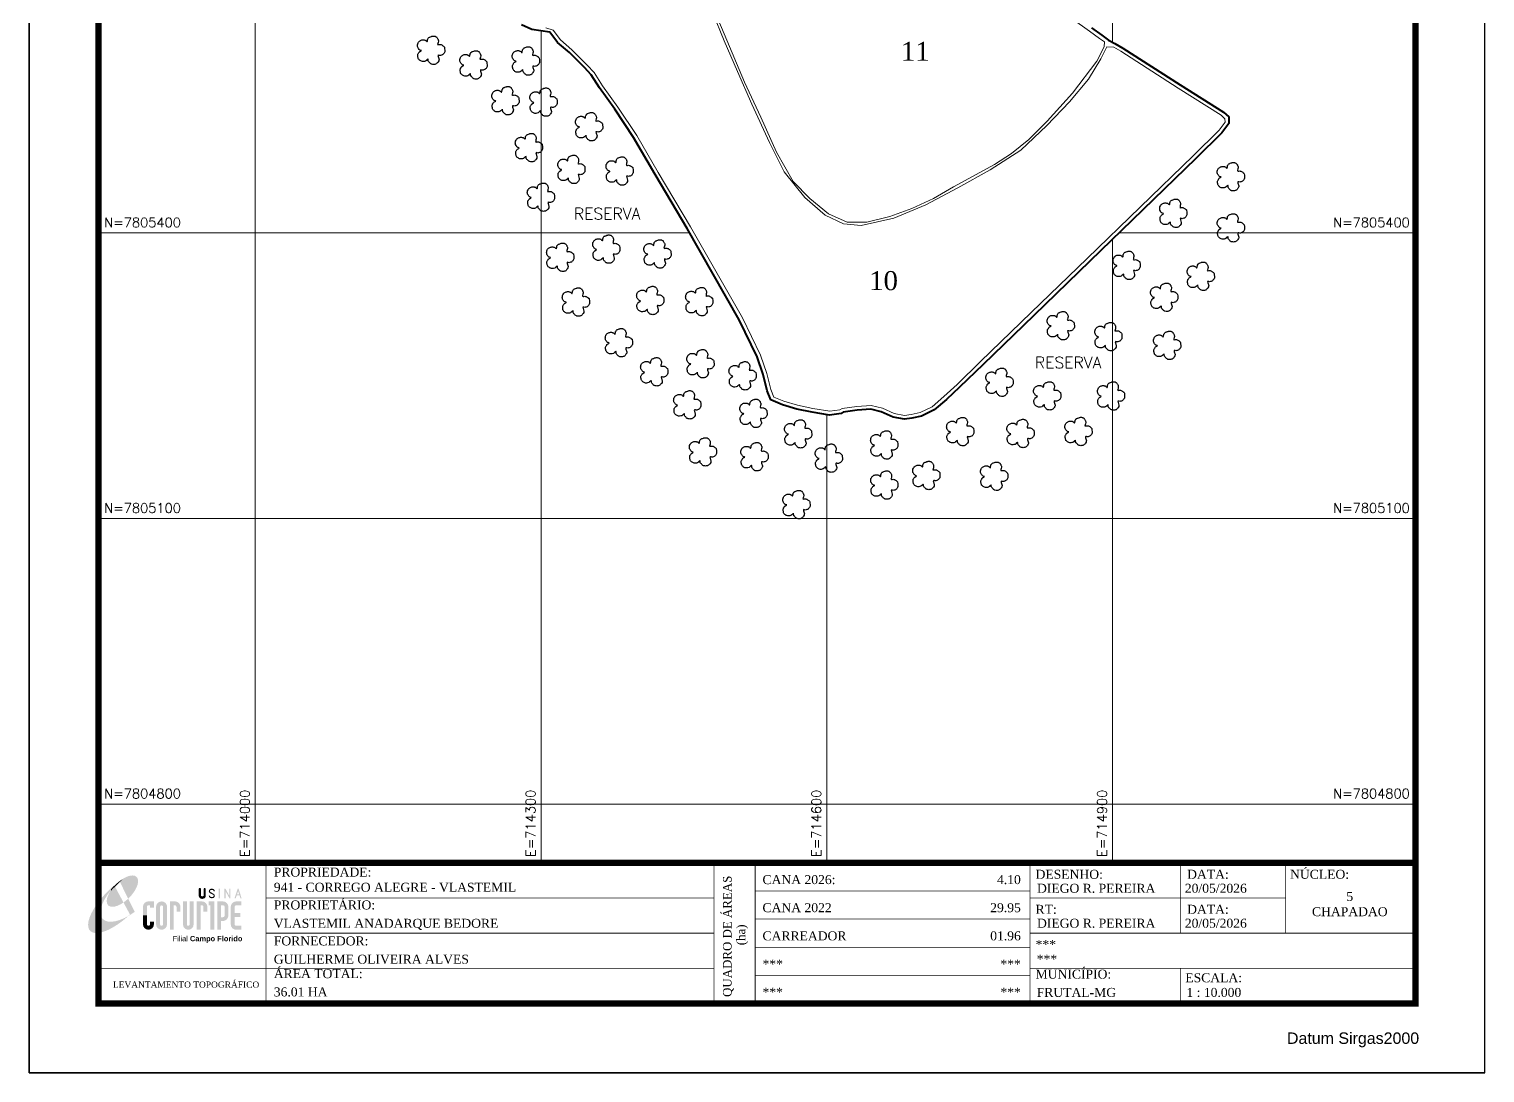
# Model space of a CAD drawing. Extents: x 713762 to 715291, y 7804518 to 7806679.
# Drawn here: x 713762 to 715291, y 7804518 to 7805614 of the extents above; entities that cross this region are included whole.
import ezdxf
from ezdxf.enums import TextEntityAlignment as Align

# ---------------------------------------------------------------- set-up
doc = ezdxf.new("R2010")
doc.units = 0
doc.header["$MEASUREMENT"] = 0
doc.linetypes.add('CONTINUO', pattern=[0])
doc.linetypes.add('LIN0', pattern=[0])
doc.layers.add('0114000941', color=1, linetype='Continuous', lineweight=40)
doc.layers.add('MALHA', color=8, linetype='Continuous', lineweight=13)
for name, color, linetype in [('0114000941010', 5, 'Continuous'), ('0114000941011', 5, 'Continuous'), ('FOLHA', 5, 'Continuous'), ('MARGEM', 7, 'CONTINUO'), ('NUMERAÇÕES', 7, 'Continuous'), ('RESERVA', 3, 'Continuous'), ('texto', 7, 'Continuous'), ('TG', 7, 'LIN0')]:
    doc.layers.add(name, color=color, linetype=linetype)
doc.layers.add('NUMERAÇÕES DOS TALHÕES', color=7, linetype='Continuous', true_color=0xffffff)
doc.styles.add('AGROCAD', font='romans.shx')
doc.styles.add('AREAS', font='times.ttf')
doc.styles.add('ARIAL', font='arial.ttf')
doc.styles.add('marcelo', font='arial.ttf')
doc.styles.add('ROMANS', font='romans', dxfattribs={"height": 0.2})

# ---------------------------------------------------------------- blocks, each defined once
blk = doc.blocks.new('mato')
at = {"layer": 'RESERVA', "color": 94, "linetype": 'CONTINUO'}
blk.add_lwpolyline([(734601.6, 7824194.7), (734600.8, 7824194.1), (734600, 7824193.3), (734599.1, 7824192.6), (734598, 7824192.3), (734596.9, 7824192.2), (734595.8, 7824192.2), (734594.9, 7824192.4), (734594.2, 7824192.7), (734593.5, 7824193.1), (734592.9, 7824193.6), (734592.3, 7824194.1), (734591.8, 7824194.7), (734591.5, 7824195.3), (734591.3, 7824195.9), (734591.2, 7824196.6), (734591, 7824197.5), (734591, 7824198.4), (734591, 7824199.3), (734591.2, 7824200), (734591.5, 7824200.5), (734591.9, 7824201), (734592.1, 7824201.5), (734592.4, 7824201.9), (734592.8, 7824202.3), (734594.2, 7824203.2), (734594.7, 7824203.6), (734594.5, 7824203.7), (734593.5, 7824204), (734593.1, 7824204.2), (734592.7, 7824204.5), (734592.3, 7824204.9), (734591.8, 7824205.6), (734591.3, 7824206.3), (734590.9, 7824207.1), (734590.7, 7824208), (734590.6, 7824208.8), (734590.7, 7824209.7), (734590.9, 7824210.7), (734591.3, 7824211.6), (734591.7, 7824212.4), (734592, 7824212.8), (734592.3, 7824213.1), (734592.7, 7824213.4), (734593.3, 7824213.8), (734593.9, 7824214.2), (734594.6, 7824214.5), (734595.3, 7824214.7), (734596, 7824214.8), (734596.6, 7824214.8), (734597.2, 7824214.8), (734597.8, 7824214.7), (734598.2, 7824214.6), (734598.7, 7824214.4), (734599.1, 7824214.3), (734599.5, 7824214), (734600, 7824213.4), (734600.5, 7824213), (734600.9, 7824212.8), (734601.1, 7824213.4), (734601.2, 7824214.2), (734601.3, 7824215.1), (734601.4, 7824215.5), (734601.5, 7824215.8), (734602, 7824216.5), (734602.3, 7824217), (734602.7, 7824217.4), (734603.2, 7824217.6), (734603.7, 7824217.8), (734604.3, 7824218), (734605.3, 7824218.4), (734605.8, 7824218.6), (734606.3, 7824218.7), (734606.9, 7824218.8), (734607.5, 7824218.8), (734608, 7824218.8), (734608.6, 7824218.7), (734609.1, 7824218.6), (734609.5, 7824218.4), (734610, 7824218.1), (734610.4, 7824217.9), (734610.7, 7824217.6), (734611, 7824217.2), (734611.3, 7824216.8), (734611.7, 7824216.3), (734611.9, 7824215.7), (734612.2, 7824215.1), (734612.4, 7824214.6), (734612.5, 7824214), (734612.5, 7824213.3), (734612.2, 7824212.1), (734611.9, 7824210.9), (734611.7, 7824210), (734612.4, 7824209.8), (734613.2, 7824209.9), (734614.1, 7824210), (734614.7, 7824209.9), (734615.4, 7824209.8), (734616, 7824209.5), (734616.6, 7824209.1), (734617.3, 7824208.6), (734617.8, 7824208.1), (734618.2, 7824207.9), (734618.6, 7824207.5), (734618.8, 7824207), (734619, 7824205.5), (734619.1, 7824203.9), (734619.1, 7824202.4), (734618.8, 7824201.5), (734618.4, 7824200.9), (734618, 7824200.3), (734617.5, 7824199.8), (734617, 7824199.3), (734616.5, 7824199), (734615.7, 7824198.7), (734614.9, 7824198.5), (734614.1, 7824198.3), (734613.3, 7824198.6), (734612.6, 7824198.7), (734612.1, 7824198.5), (734612.3, 7824197.3), (734613.2, 7824194.3), (734613.1, 7824193.5), (734613, 7824192.9), (734612.3, 7824191.8), (734611.9, 7824191.2), (734611.4, 7824190.7), (734611, 7824190.3), (734610.6, 7824189.9), (734610.1, 7824189.6), (734609.5, 7824189.4), (734608.8, 7824189.2), (734608.2, 7824189.2), (734607.5, 7824189.1), (734606.8, 7824189.2), (734605.7, 7824189.3), (734605.3, 7824189.5), (734604.8, 7824189.7), (734604.2, 7824190.1), (734603.7, 7824190.7), (734603.2, 7824191.3), (734602.7, 7824191.7), (734602.3, 7824192.2), (734602, 7824192.7), (734601.9, 7824194.3), (734601.7, 7824195)], dxfattribs=at)
blk = doc.blocks.new('A$C78F83FB3')
at = {"layer": 'MARGEM'}
h = blk.add_hatch(color=20, dxfattribs=at)
edge = h.paths.add_edge_path()
edge.add_ellipse((19.49, 23.77), major_axis=(-6.68, -6.67), ratio=0.469426, start_angle=292.73277, end_angle=601.25787)
edge.add_ellipse((22.83, 22.05), major_axis=(12.64, 11.29), ratio=0.457614, start_angle=79.90686, end_angle=107.91393)
edge = h.paths.add_edge_path()
edge.add_ellipse((18.28, 18.7), major_axis=(13.95, 13.59), ratio=0.386848, start_angle=63.96117, end_angle=264.59932)
edge.add_ellipse((22.83, 22.05), major_axis=(12.64, 11.29), ratio=0.457614, start_angle=107.91393, end_angle=245.11815, ccw=False)
edge.add_ellipse((19.49, 23.77), major_axis=(-6.68, -6.67), ratio=0.469426, start_angle=241.25787, end_angle=292.73277, ccw=False)
for color, points in [(20, [(15.46, 26.12), (14.17, 24.81), (14.06, 24.24), (14.39, 23.97), (14.67, 24.54), (19.47, 29.32), (18.48, 28.66), (17.31, 27.78)]), (7, [(58.42, 24.9), (57.9, 24.9), (57.9, 21.73, -0.414214), (57.15, 20.98), (56.84, 20.98, -0.414214), (56.09, 21.73), (56.09, 24.9), (55.57, 24.9), (55.57, 21.73, 0.414214), (56.84, 20.46), (57.15, 20.46, 0.414214), (58.42, 21.73)]), (7, [(61.7, 24.9), (61.23, 24.9, 0.396318), (60.04, 23.78), (60.04, 23.72, 0.151912), (60.39, 22.97), (60.46, 22.92), (62.18, 22), (62.85, 21.83, 0.12407), (62.51, 22.42), (60.75, 23.36, -0.13192), (60.56, 23.77, -0.385578), (61.23, 24.37), (61.7, 24.37, -0.414214), (62.37, 23.7), (62.89, 23.7, 0.414214)]), (7, [(62.37, 23.7), (62.89, 23.7, 0.414214), (61.7, 24.9), (61.23, 24.9, 0.396318), (60.04, 23.78), (60.04, 23.72, 0.151912), (60.39, 22.97), (60.46, 22.92), (62.18, 22), (62.18, 22, -0.131921), (62.37, 21.59, -0.385578), (61.7, 20.98), (61.23, 20.98, -0.414214), (60.56, 21.65), (60.04, 21.65, 0.414214), (61.23, 20.46), (61.7, 20.46, 0.402546), (62.89, 21.61, 0.165292), (62.51, 22.42), (60.75, 23.36, -0.13192), (60.56, 23.77, -0.385578), (61.23, 24.37), (61.7, 24.37, -0.414214)]), (7, [(30.97, 12.46), (29.13, 12.46), (29.13, 8.21, 1), (34.29, 8.21), (34.29, 9.41), (32.45, 9.41), (32.45, 8.21, -1), (30.97, 8.21)])]:
    blk.add_hatch(color=color, dxfattribs=at).paths.add_polyline_path(points)
h = blk.add_hatch(color=7, dxfattribs=at)
h.paths.add_polyline_path([(65.24, 24.9), (64.72, 24.9), (64.72, 20.46), (65.24, 20.46)])
h.paths.add_polyline_path([(67.38, 20.46), (67.9, 20.46), (67.9, 23.74), (69.74, 20.46), (70.23, 20.46), (70.23, 24.9), (69.71, 24.9), (69.71, 21.58), (67.85, 24.9), (67.38, 24.9)])
h.paths.add_polyline_path([(72.17, 20.46), (72.72, 20.46), (73.14, 21.73), (74.49, 21.73), (74.9, 20.46), (75.45, 20.46), (74, 24.9), (73.62, 24.9)])
h.paths.add_polyline_path([(73.81, 23.8), (74.32, 22.25), (73.31, 22.25)], flags=16)
h = blk.add_hatch(color=7, dxfattribs=at)
h.paths.add_polyline_path([(31.71, 18.93, 0.414214), (29.13, 16.35), (29.13, 12.46), (30.97, 12.46), (30.97, 16.35, -0.414214), (31.71, 17.09), (32.45, 17.09), (32.45, 16.02), (34.29, 16.02), (34.29, 18.93)])
h.paths.add_polyline_path([(44.15, 17.09, -0.414214), (44.89, 16.35), (44.89, 14.1), (46.72, 14.1), (46.72, 16.17, 0.433937), (44.15, 18.93), (41.77, 18.93), (41.77, 12.46), (43.61, 12.46), (43.61, 17.09)])
h.paths.add_polyline_path([(43.61, 12.46), (41.77, 12.46), (41.77, 5.62), (43.61, 5.62)])
h.paths.add_polyline_path([(47.92, 12.46), (49.75, 12.46), (49.75, 18.93), (47.92, 18.93)])
h.paths.add_polyline_path([(52.91, 18.93), (51.08, 18.93), (51.08, 12.46), (52.91, 12.46)])
h.paths.add_polyline_path([(51.08, 8.12, -1), (49.75, 8.12), (49.75, 12.46), (47.92, 12.46), (47.92, 8.12, 1), (52.91, 8.12), (52.91, 12.46), (51.08, 12.46)])
h.paths.add_polyline_path([(54.41, 12.46), (56.25, 12.46), (56.25, 17.09), (56.79, 17.09, -0.414214), (57.53, 16.35), (57.53, 14.1), (59.36, 14.1), (59.36, 16.17, 0.433937), (56.79, 18.93), (54.41, 18.93)])
h.paths.add_polyline_path([(56.25, 12.46), (54.41, 12.46), (54.41, 5.62), (56.25, 5.62)])
h.paths.add_polyline_path([(60.73, 12.46), (62.58, 12.46), (62.58, 18.93), (60.02, 18.93), (60.02, 17.08), (60.73, 17.08)])
h.paths.add_polyline_path([(62.58, 12.46), (60.73, 12.46), (60.73, 5.62), (62.58, 5.62)])
h.paths.add_polyline_path([(64.06, 12.46), (65.82, 12.46), (65.82, 17.17), (66.66, 17.17, -0.450417), (67.48, 16.25), (67.48, 12.46), (69.24, 12.46, 0.002307), (69.24, 12.48, 0.005282), (69.23, 12.54, -0.000938), (69.23, 12.53), (69.23, 16.17, 0.433937), (66.66, 18.93), (64.06, 18.93)])
h.paths.add_polyline_path([(64.06, 5.62), (65.82, 5.62), (65.82, 9.77), (66.66, 9.77, 0.426056), (69.24, 12.46), (67.48, 12.46), (67.48, 12.45, -0.450417), (66.66, 11.53), (65.82, 11.53), (65.82, 12.46), (64.06, 12.46)])
h.paths.add_polyline_path([(70.37, 12.46), (74.87, 12.46), (74.87, 13.44), (72.21, 13.44), (72.21, 16.35, -0.414214), (72.95, 17.09), (75.38, 17.09), (75.38, 18.93), (72.95, 18.93, 0.414214), (70.37, 16.35)])
h.paths.add_polyline_path([(72.21, 11.62), (74.87, 11.62), (74.87, 12.46), (70.37, 12.46), (70.37, 8.21, 0.414214), (72.95, 5.62), (75.38, 5.62), (75.38, 7.47), (72.95, 7.47, -0.414214), (72.21, 8.21)])
h = blk.add_hatch(color=7, dxfattribs=at)
h.paths.add_polyline_path([(35.29, 16.35), (35.29, 8.21, 1), (40.46, 8.21, 0.016978), (40.45, 8.38), (40.45, 16.17, 0.433937), (37.88, 18.93), (37.87, 18.93, 0.41391)])
h.paths.add_polyline_path([(38.62, 16.35), (38.62, 8.21, -1), (37.13, 8.21), (37.13, 16.35, -1)], flags=16)
at = {"layer": 'MARGEM', "linetype": 'Continuous'}
blk.add_lwpolyline([(58.42, 24.9), (57.9, 24.9), (57.9, 21.73, -0.414214), (57.15, 20.98), (56.84, 20.98, -0.414214), (56.09, 21.73), (56.09, 24.9), (55.57, 24.9), (55.57, 21.73, 0.414214), (56.84, 20.46), (57.15, 20.46, 0.414214), (58.42, 21.73), (58.42, 24.9)], format="xyb", close=True, dxfattribs=at)
at = {"layer": 'MARGEM', "color": 252, "insert": (43.05, 2.72), "char_height": 2.5, "attachment_point": 1, "style": 'ARIAL'}
blk.add_mtext_dynamic_manual_height_columns('Filial {\\fArial|b1|i0|c0|p34;Campo Florido}', width=33.0271, gutter_width=2.46, heights=[2.95], dxfattribs=at)
blk = doc.blocks.new('d')
at = {"layer": 'MARGEM', "linetype": 'ByBlock', "xscale": 7.64501357423452, "yscale": 7.64501357423452, "zscale": 7.64501357423452}
blk.add_blockref('A$C78F83FB3', (729346.9, 7805661.4), dxfattribs=at)
blk = doc.blocks.new('area_de_talhao')
at = {"layer": 'NUMERAÇÕES', "linetype": 'Continuous', "style": 'AREAS'}
blk.add_attdef('NRO', text='', height=20, dxfattribs=at).set_placement((0, 6.1), align=Align.CENTER)
blk = doc.blocks.new('coordi')
at = {"layer": 'MALHA', "linetype": 'Continuous', "style": 'AGROCAD'}
blk.add_attdef('COORDI', (6, 6), '', height=10, dxfattribs=at)
blk = doc.blocks.new('coordf')
at = {"layer": 'MALHA', "linetype": 'Continuous', "style": 'AGROCAD'}
blk.add_attdef('COORDF', text='', height=10, dxfattribs=at).set_placement((-6, 6), align=Align.RIGHT)

msp = doc.modelspace()

# ---------------------------------------------------------------- linework, layer by layer
at = {"layer": '0114000941'}
msp.add_lwpolyline([(714878, 7805615.3), (714888.6, 7805607.6), (714895.6, 7805602.6), (714902.5, 7805599.1), (714910.9, 7805594.2), (714971, 7805555.5), (715016.5, 7805526.8), (715022, 7805521.9), (715022.1, 7805515), (715014.9, 7805505.3), (714987.3, 7805478.3), (714876.1, 7805370.2), (714817.2, 7805313.4), (714764.1, 7805261.9), (714739.4, 7805237.9), (714725.7, 7805225.1), (714712.7, 7805214.1), (714699.4, 7805207.4), (714689.3, 7805205.3), (714681.6, 7805204.2), (714669.6, 7805206.5), (714657.2, 7805212), (714646.1, 7805214.7), (714631.9, 7805213.9), (714617.3, 7805211.8), (714615, 7805210.4), (714603, 7805208.6), (714584.5, 7805211.6), (714568.4, 7805215), (714553.5, 7805219.4), (714541.3, 7805224.6), (714537.5, 7805234.2), (714533.2, 7805251.2), (714526.8, 7805270), (714508.1, 7805308.8), (714453.5, 7805404.5), (714419.7, 7805461.4), (714397, 7805500.1), (714377.4, 7805529.9), (714361.2, 7805552.4), (714352.7, 7805566.1), (714345.6, 7805573.7), (714329.7, 7805589.5), (714317.4, 7805600.2), (714309.2, 7805610.8), (714290.3, 7805613.8), (714279.6, 7805618.6)], dxfattribs=at)
at = {"layer": '0114000941010', "lineweight": 20}
msp.add_lwpolyline([(714304.9, 7805615.5), (714312.7, 7805612.9), (714320.3, 7805603), (714332.4, 7805592.4), (714348.5, 7805576.4), (714355.9, 7805568.5), (714364.6, 7805554.6), (714380.7, 7805532.2), (714400.4, 7805502.2), (714423.1, 7805463.4), (714457, 7805406.5), (714511.6, 7805310.7), (714530.5, 7805271.5), (714537.1, 7805252.3), (714541.3, 7805235.4), (714544.4, 7805227.6), (714554.8, 7805223.2), (714569.4, 7805218.9), (714585.3, 7805215.6), (714603.1, 7805212.7), (714613.6, 7805214.3), (714616, 7805215.7), (714631.6, 7805217.8), (714646.5, 7805218.7), (714658.5, 7805215.8), (714670.8, 7805210.3), (714681.7, 7805208.3), (714688.6, 7805209.2), (714698.1, 7805211.2), (714710.5, 7805217.4), (714723, 7805228.1), (714736.7, 7805240.8), (714761.3, 7805264.8), (714814.4, 7805316.3), (714873.3, 7805373.1), (714984.5, 7805481.1), (715011.9, 7805508), (715018.1, 7805516.4), (715018, 7805520), (715014.1, 7805523.6), (714968.9, 7805552.1), (714908.8, 7805590.8), (714901.3, 7805595.2), (714894.1, 7805595.4), (714887.6, 7805583), (714874.7, 7805561.5), (714854.8, 7805537.8), (714830.9, 7805512.7), (714803.8, 7805487), (714771.5, 7805466.3), (714737.7, 7805447.5), (714704.1, 7805429.6), (714670.2, 7805415.4), (714636, 7805407.7), (714617.4, 7805409.4), (714598.4, 7805418.6), (714576.9, 7805437.1), (714555.3, 7805464.3), (714539.8, 7805495.1), (714521.2, 7805535.3), (714506.4, 7805569.5), (714492.3, 7805601.8), (714467.7, 7805662.3)], dxfattribs=at)
at = {"layer": '0114000941011', "lineweight": 20}
msp.add_lwpolyline([(714465.5, 7805672.7), (714492.4, 7805609.3), (714513.6, 7805558.4), (714530.8, 7805521.7), (714547.2, 7805485), (714564.8, 7805454.2), (714582.2, 7805436), (714601.7, 7805420.2), (714621.5, 7805411.3), (714642, 7805411.2), (714666, 7805417.1), (714689.4, 7805425.7), (714712.1, 7805436.3), (714732.9, 7805448.4), (714775.9, 7805471.9), (714793.8, 7805483.6), (714812.1, 7805498.1), (714831.3, 7805517.4), (714857.8, 7805546.7), (714883.4, 7805580.5), (714891.3, 7805595.6), (714891.5, 7805600.6), (714886.3, 7805604.3), (714875.7, 7805612), (714839.5, 7805637.9)], dxfattribs=at)
at = {"layer": 'MALHA'}
for points in [[(714900, 7805600.4), (714900, 7805943.2)], [(714000, 7804738.4), (714000, 7805640.6)], [(714300, 7804738.4), (714300, 7805612.2)], [(713835.3, 7805400), (714456.1, 7805400)], [(714900, 7804738.4), (714900, 7805393.4)], [(714906.8, 7805400), (715218.1, 7805400)], [(714600, 7804738.4), (714600, 7805209.1)], [(713835.3, 7805100), (715218.1, 7805100)], [(713835.3, 7804800), (715218.1, 7804800)]]:
    msp.add_lwpolyline(points, dxfattribs=at)
at = {"layer": 'MARGEM', "color": 174, "linetype": 'LIN0', "const_width": 6.61, "flags": 128}
msp.add_lwpolyline([(713835.3, 7804738.4), (715218.1, 7804738.4), (715218.1, 7804590.4), (713835.3, 7804590.4)], close=True, dxfattribs=at)
at = {"layer": 'MARGEM', "color": 174, "linetype": 'LIN0', "const_width": 0.735, "flags": 128}
for points in [[(714011.1, 7804738.4), (714011.1, 7804590.4)], [(714481.6, 7804738.4), (714481.6, 7804592.2)], [(714524.8, 7804738.4), (714524.8, 7804592.2)], [(714813.4, 7804738.4), (714813.4, 7804592.2)], [(714971.3, 7804664.4), (714971.3, 7804738.4)], [(715081.7, 7804664.4), (715081.7, 7804738.4)], [(714011.1, 7804701.4), (714481.6, 7804701.4)], [(714524.8, 7804708.8), (714813.4, 7804708.8)], [(714813.4, 7804701.4), (715081.7, 7804701.4)], [(714524.8, 7804679.2), (714813.4, 7804679.2)], [(714011.1, 7804664.4), (714481.6, 7804664.4)], [(714813.4, 7804664.4), (715218.2, 7804664.4)], [(714524.8, 7804649.6), (714813.4, 7804649.6)], [(713835.3, 7804627.4), (714481.6, 7804627.4)], [(714813.4, 7804627.4), (715218.1, 7804627.4)], [(714971.3, 7804627.4), (714971.3, 7804590.7)], [(714524.8, 7804620), (714813.4, 7804620)]]:
    msp.add_lwpolyline(points, dxfattribs=at)
at = {"layer": 'TG', "color": 174, "linetype": 'LIN0'}
for p, q in [((713762.5, 7804517.6), (713762.5, 7806679.1)), ((715290.9, 7804517.6), (713762.5, 7804517.6))]:
    msp.add_line(p, q, dxfattribs=at)
at = {"layer": 'TG', "color": 174, "linetype": 'LIN0', "flags": 128}
msp.add_lwpolyline([(715290.8, 7804517.6), (715290.8, 7806679.1), (713762.5, 7806679.1), (713762.5, 7804517.6)], close=True, dxfattribs=at)
at = {"layer": 'TG', "color": 174, "linetype": 'LIN0', "const_width": 6.61, "flags": 128}
msp.add_lwpolyline([(715218.1, 7804590.4), (715218.1, 7806606.3), (713835.3, 7806606.3), (713835.3, 7804590.4)], close=True, dxfattribs=at)

# ---------------------------------------------------------------- block references
at = {"xscale": 0.2924544150341837, "yscale": 0.2924544150341837, "zscale": 0.2924544150341837, "rotation": 0.0004500187826474986}
msp.add_blockref('d', (500534.1, 5521853.6), dxfattribs=at)
at = {"layer": 'MALHA'}
ref = msp.add_blockref('coordi', (713835.3, 7805400), dxfattribs=at)
ref.add_attrib('COORDI', 'N=7805400', (713841.3, 7805406), dxfattribs={"height": 10, "style": 'AGROCAD'})
ref = msp.add_blockref('coordf', (715218.1, 7805400), dxfattribs=at)
ref.add_attrib('COORDF', 'N=7805400', dxfattribs={"height": 10, "style": 'AGROCAD'}).set_placement((715212.1, 7805406), align=Align.RIGHT)
ref = msp.add_blockref('coordi', (713835.3, 7805100), dxfattribs=at)
ref.add_attrib('COORDI', 'N=7805100', (713841.3, 7805106), dxfattribs={"height": 10, "style": 'AGROCAD'})
ref = msp.add_blockref('coordf', (715218.1, 7805100), dxfattribs=at)
ref.add_attrib('COORDF', 'N=7805100', dxfattribs={"height": 10, "style": 'AGROCAD'}).set_placement((715212.1, 7805106), align=Align.RIGHT)
ref = msp.add_blockref('coordi', (713835.3, 7804800), dxfattribs=at)
ref.add_attrib('COORDI', 'N=7804800', (713841.3, 7804806), dxfattribs={"height": 10, "style": 'AGROCAD'})
ref = msp.add_blockref('coordi', (714000, 7804738.4), dxfattribs=dict(at, rotation=90))
ref.add_attrib('COORDI', 'E=714000', (713994, 7804744.4), dxfattribs={"height": 10, "rotation": 90, "style": 'AGROCAD'})
ref = msp.add_blockref('coordi', (714300, 7804738.4), dxfattribs=dict(at, rotation=90))
ref.add_attrib('COORDI', 'E=714300', (714294, 7804744.4), dxfattribs={"height": 10, "rotation": 90, "style": 'AGROCAD'})
ref = msp.add_blockref('coordi', (714600, 7804738.4), dxfattribs=dict(at, rotation=90))
ref.add_attrib('COORDI', 'E=714600', (714594, 7804744.4), dxfattribs={"height": 10, "rotation": 90, "style": 'AGROCAD'})
ref = msp.add_blockref('coordi', (714900, 7804738.4), dxfattribs=dict(at, rotation=90))
ref.add_attrib('COORDI', 'E=714900', (714894, 7804744.4), dxfattribs={"height": 10, "rotation": 90, "style": 'AGROCAD'})
ref = msp.add_blockref('coordf', (715218.1, 7804800), dxfattribs=at)
ref.add_attrib('COORDF', 'N=7804800', dxfattribs={"height": 10, "style": 'AGROCAD'}).set_placement((715212.1, 7804806), align=Align.RIGHT)
at = {"layer": 'NUMERAÇÕES DOS TALHÕES'}
ref = msp.add_blockref('area_de_talhao', (714692.9, 7805574.8), dxfattribs=at)
ref.add_attrib('NRO', '11', dxfattribs={"layer": 'NUMERAÇÕES', "height": 20, "style": 'AREAS'}).set_placement((714692.9, 7805580.8), align=Align.CENTER)
ref = msp.add_blockref('area_de_talhao', (714659.6, 7805333.9), dxfattribs=at)
ref.add_attrib('NRO', '10', dxfattribs={"layer": 'NUMERAÇÕES', "height": 20, "style": 'AREAS'}).set_placement((714659.6, 7805339.9), align=Align.CENTER)
at = {"layer": 'RESERVA', "linetype": 'Continuous', "xscale": 1.004150858143092, "yscale": 1.004150858143092, "zscale": 1.004150858143092}
for p in [(-23469.6, -51089.2), (-23425.1, -51104.6), (-23370.1, -51100.5), (-23391.5, -51142.2), (-23351.5, -51143.7), (-23303.7, -51169.5), (-23366.8, -51191.5), (-23322.3, -51214.4), (-23271.6, -51216.1), (-22629.9, -51222.1), (-23354.2, -51243.6), (-22690.3, -51260.5), (-22629.9, -51275.8), (-23334, -51306.7), (-23285.6, -51298.1), (-23231.9, -51303.2), (-22739.3, -51315.2), (-22661.5, -51326.7), (-23317.5, -51353.7), (-23239.5, -51352.1), (-23188, -51353.3), (-22699.9, -51348.7), (-22808.5, -51378.6), (-23272.4, -51396.4), (-22758.5, -51390), (-22696.8, -51399.2), (-23235.3, -51427), (-23186.8, -51418.5), (-23142.5, -51431.2), (-22872.8, -51438), (-23200.6, -51461.7), (-22822.7, -51452.3), (-22755.7, -51452.4), (-23131.1, -51470.7), (-23084.2, -51492.2), (-22914, -51489.8), (-22850.7, -51491.8), (-22789.9, -51489.7), (-22993.8, -51503.8), (-23184.1, -51511.1), (-23130, -51516.2), (-23052, -51517.7), (-22949.6, -51535.9), (-22878.4, -51536.7), (-22993.7, -51546), (-23086, -51566.5)]:
    msp.add_blockref('mato', p, dxfattribs=at)

# ---------------------------------------------------------------- texts
at = {"layer": 'FOLHA', "color": 7, "insert": (713850.5, 7804610.3), "char_height": 6.55, "attachment_point": 4, "rotation": 0.0001, "style": 'AREAS'}
msp.add_mtext('LEVANTAMENTO TOPOGRÁFICO', dxfattribs=at)
at = {"layer": 'texto', "linetype": 'Continuous', "lineweight": 9, "style": 'marcelo'}
msp.add_text('Datum Sirgas2000', height=12, dxfattribs=at).set_placement((715083.1, 7804560.1), align=Align.TOP_LEFT)
at = {"layer": 'texto', "linetype": 'CONTINUO', "char_height": 12, "attachment_point": 5, "style": 'ROMANS'}
for insert in [(714369.4, 7805420.2), (714853.4, 7805263.8)]:
    msp.add_mtext_dynamic_manual_height_columns('RESERVA', width=171.182, gutter_width=1, heights=[0], dxfattribs=dict(at, insert=insert))
at = {"layer": 'texto', "rotation": 0.0001, "style": 'AREAS'}
for s, insert, char_height, width, attachment_point in [('{\\fTimes New Roman|b0|i0|c0|p18;\\C7;PROPRIEDADE:}', (714019.4, 7804733.3), 9.461, 79.397, 1), ('{\\C7;DESENHO:}', (714819.2, 7804731), 9.461, 87.773, 1), ('{\\C7;DATA:}', (714978.3, 7804731), 9.461, 27.315, 1), ('{\\C7;NÚCLEO:}', (715086.4, 7804731), 9.461, 38.606, 1), ('941 - CORREGO ALEGRE - VLASTEMIL', (714019.4, 7804717.4), 9.461, 249.431, 1), ('CANA 2026:', (714532.5, 7804725.4), 9.46, 100.137, 1), ('4.10', (714803.7, 7804725.4), 9.46, 41.398, 3), ('DIEGO R. PEREIRA', (714820.7, 7804716.3), 9.461, 166.215, 1), ('20/05/2026', (714975.9, 7804716.3), 9.46, 97.845, 1), ('PROPRIETÁRIO:', (714019.4, 7804698.8), 9.461, 82.31, 1), ('CANA 2022', (714532.5, 7804695.9), 9.46, 103.226, 1), ('29.95', (714803.7, 7804695.9), 9.46, 33.871, 3), ('RT:', (714819.2, 7804694.2), 9.46, 76.119, 1), ('{\\C7;DATA:}', (714978.3, 7804694.2), 9.461, 27.315, 1), ('VLASTEMIL ANADARQUE BEDORE', (714019.4, 7804679.5), 9.461, 312.318, 1), ('DIEGO R. PEREIRA', (714820.7, 7804679.6), 9.461, 165.633, 1), ('20/05/2026', (714975.9, 7804679.6), 9.46, 97.845, 1), ('FORNECEDOR:', (714019.4, 7804661), 9.461, 75.755, 1), ('CARREADOR', (714532.5, 7804666.3), 9.46, 103.226, 1), ('01.96', (714803.7, 7804666.3), 9.46, 33.871, 3), ('***', (714819.2, 7804657.3), 9.46, 120.968, 1), ('GUILHERME OLIVEIRA ALVES', (714019.4, 7804641.8), 9.461, 236.56, 1), ('***', (714532.5, 7804636.7), 9.46, 103.226, 1), ('***', (714803.7, 7804636.7), 9.46, 33.871, 3), ('***', (714820.4, 7804641.9), 9.46, 120.968, 1), ('ÁREA TOTAL:', (714019.4, 7804626.6), 9.461, 121.501, 1), ('{\\C7;MUNICÍPIO:}', (714819.2, 7804626.1), 9.461, 165.633, 1), ('{\\C7;ESCALA:}', (714976.4, 7804622.3), 9.461, 37.149, 1), ('36.01 HA', (714019.4, 7804607.4), 9.46, 130.108, 1), ('***', (714532.5, 7804607.1), 9.46, 103.226, 1), ('***', (714803.7, 7804607.1), 9.46, 33.871, 3), ('FRUTAL-MG', (714820.4, 7804606.9), 9.46, 165.633, 1), ('1 : 10.000', (714977.6, 7804606.9), 9.46, 90.86, 1)]:
    msp.add_mtext(s, dxfattribs=dict(at, insert=insert, char_height=char_height, width=width, attachment_point=attachment_point))
at = {"layer": 'texto', "style": 'AREAS'}
for s, insert, char_height, width, attachment_point, rotation, line_spacing_factor in [('QUADRO DE ÁREAS\\P                (ha)', (714491, 7804597.4), 8.987, 131.613, 1, 90.0001, 0.958909), ('5 CHAPADAO', (715149.1, 7804707.7), 9.46, 78.2, 2, 0.0001, 1.01351)]:
    msp.add_mtext(s, dxfattribs=dict(at, insert=insert, char_height=char_height, width=width, attachment_point=attachment_point, rotation=rotation, line_spacing_factor=line_spacing_factor))

doc.saveas('drawing.dxf')
